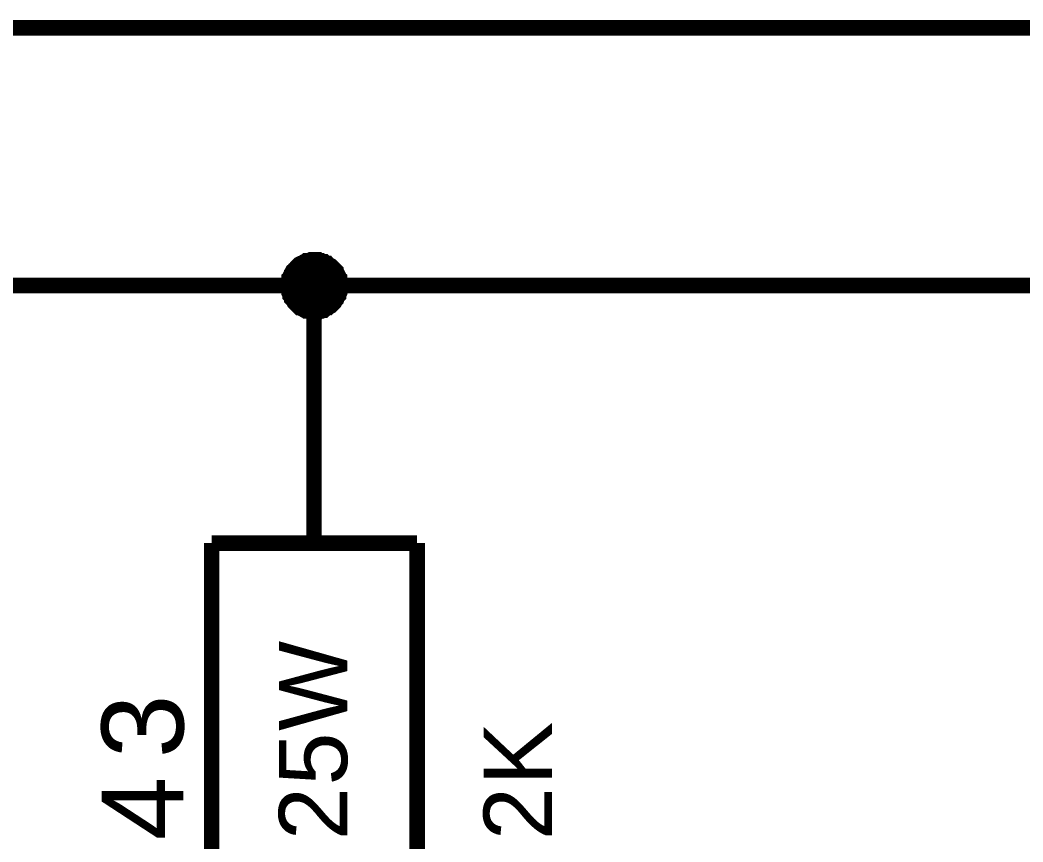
# Model space of a CAD drawing. Header units: millimetres. Extents: x -2024 to 917, y -725 to 13.
# Drawn here: x -1862.16 to -1842.69, y -202.46 to -186.51 of the extents above; entities that cross this region are included whole.
import ezdxf

# ---------------------------------------------------------------- set-up
doc = ezdxf.new("R2010")
doc.units = ezdxf.units.MM
doc.styles.get("Standard").update_dxf_attribs({"font": 'arial.ttf'})

msp = doc.modelspace()

# ---------------------------------------------------------------- linework, layer by layer
at = {"color": 7}
for points, const_width in [([(-1886.425, -186.658), (-1863.932, -186.658), (-1788.972, -186.658), (-1778.976, -186.658), (-1731.507, -186.658)], 0.3), ([(-1856.948, -191.659), (-1856.948, -191.642), (-1856.948, -191.609), (-1856.948, -191.592), (-1856.931, -191.559), (-1856.931, -191.543), (-1856.931, -191.51), (-1856.915, -191.493), (-1856.915, -191.477), (-1856.898, -191.443), (-1856.881, -191.427), (-1856.881, -191.41), (-1856.865, -191.377), (-1856.848, -191.361), (-1856.832, -191.344), (-1856.815, -191.328), (-1856.799, -191.311), (-1856.782, -191.294), (-1856.766, -191.278), (-1856.749, -191.261), (-1856.733, -191.245), (-1856.699, -191.228), (-1856.683, -191.228), (-1856.666, -191.212), (-1856.633, -191.195), (-1856.617, -191.195), (-1856.6, -191.178), (-1856.567, -191.178), (-1856.55, -191.178), (-1856.517, -191.162), (-1856.501, -191.162), (-1856.468, -191.162), (-1856.451, -191.162)], 0.3), ([(-1856.948, -191.659), (-1856.948, -191.642), (-1856.948, -191.609), (-1856.948, -191.592), (-1856.931, -191.559), (-1856.931, -191.543), (-1856.931, -191.51), (-1856.915, -191.493), (-1856.915, -191.477), (-1856.898, -191.443), (-1856.881, -191.427), (-1856.881, -191.41), (-1856.865, -191.377), (-1856.848, -191.361), (-1856.832, -191.344), (-1856.815, -191.328), (-1856.799, -191.311), (-1856.782, -191.294), (-1856.766, -191.278), (-1856.749, -191.261), (-1856.733, -191.245), (-1856.699, -191.228), (-1856.683, -191.228), (-1856.666, -191.212), (-1856.633, -191.195), (-1856.617, -191.195), (-1856.6, -191.178), (-1856.567, -191.178), (-1856.55, -191.178), (-1856.517, -191.162), (-1856.501, -191.162), (-1856.468, -191.162), (-1856.451, -191.162)], 0.3), ([(-1856.948, -191.659), (-1856.948, -191.642), (-1856.948, -191.609), (-1856.948, -191.592), (-1856.931, -191.559), (-1856.931, -191.543), (-1856.931, -191.51), (-1856.915, -191.493), (-1856.915, -191.477), (-1856.898, -191.443), (-1856.881, -191.427), (-1856.881, -191.41), (-1856.865, -191.377), (-1856.848, -191.361), (-1856.832, -191.344), (-1856.815, -191.328), (-1856.799, -191.311), (-1856.782, -191.294), (-1856.766, -191.278), (-1856.749, -191.261), (-1856.733, -191.245), (-1856.699, -191.228), (-1856.683, -191.228), (-1856.666, -191.212), (-1856.633, -191.195), (-1856.617, -191.195), (-1856.6, -191.178), (-1856.567, -191.178), (-1856.55, -191.178), (-1856.517, -191.162), (-1856.501, -191.162), (-1856.468, -191.162), (-1856.451, -191.162)], 0.3), ([(-1856.948, -191.659), (-1856.948, -191.642), (-1856.948, -191.609), (-1856.948, -191.592), (-1856.931, -191.559), (-1856.931, -191.543), (-1856.931, -191.51), (-1856.915, -191.493), (-1856.915, -191.477), (-1856.898, -191.443), (-1856.881, -191.427), (-1856.881, -191.41), (-1856.865, -191.377), (-1856.848, -191.361), (-1856.832, -191.344), (-1856.815, -191.328), (-1856.799, -191.311), (-1856.782, -191.294), (-1856.766, -191.278), (-1856.749, -191.261), (-1856.733, -191.245), (-1856.699, -191.228), (-1856.683, -191.228), (-1856.666, -191.212), (-1856.633, -191.195), (-1856.617, -191.195), (-1856.6, -191.178), (-1856.567, -191.178), (-1856.55, -191.178), (-1856.517, -191.162), (-1856.501, -191.162), (-1856.468, -191.162), (-1856.451, -191.162)], 0.3), ([(-1856.948, -191.659), (-1856.948, -191.642), (-1856.948, -191.609), (-1856.948, -191.592), (-1856.931, -191.559), (-1856.931, -191.543), (-1856.931, -191.51), (-1856.915, -191.493), (-1856.915, -191.477), (-1856.898, -191.443), (-1856.881, -191.427), (-1856.881, -191.41), (-1856.865, -191.377), (-1856.848, -191.361), (-1856.832, -191.344), (-1856.815, -191.328), (-1856.799, -191.311), (-1856.782, -191.294), (-1856.766, -191.278), (-1856.749, -191.261), (-1856.733, -191.245), (-1856.699, -191.228), (-1856.683, -191.228), (-1856.666, -191.212), (-1856.633, -191.195), (-1856.617, -191.195), (-1856.6, -191.178), (-1856.567, -191.178), (-1856.55, -191.178), (-1856.517, -191.162), (-1856.501, -191.162), (-1856.468, -191.162), (-1856.451, -191.162)], 0.0991), ([(-1856.948, -191.659), (-1856.948, -191.642), (-1856.948, -191.609), (-1856.948, -191.592), (-1856.931, -191.559), (-1856.931, -191.543), (-1856.931, -191.51), (-1856.915, -191.493), (-1856.915, -191.477), (-1856.898, -191.443), (-1856.881, -191.427), (-1856.881, -191.41), (-1856.865, -191.377), (-1856.848, -191.361), (-1856.832, -191.344), (-1856.815, -191.328), (-1856.799, -191.311), (-1856.782, -191.294), (-1856.766, -191.278), (-1856.749, -191.261), (-1856.733, -191.245), (-1856.699, -191.228), (-1856.683, -191.228), (-1856.666, -191.212), (-1856.633, -191.195), (-1856.617, -191.195), (-1856.6, -191.178), (-1856.567, -191.178), (-1856.55, -191.178), (-1856.517, -191.162), (-1856.501, -191.162), (-1856.468, -191.162), (-1856.451, -191.162)], 0.0991), ([(-1856.948, -191.659), (-1856.948, -191.642), (-1856.948, -191.609), (-1856.948, -191.592), (-1856.931, -191.559), (-1856.931, -191.543), (-1856.931, -191.51), (-1856.915, -191.493), (-1856.915, -191.477), (-1856.898, -191.443), (-1856.881, -191.427), (-1856.881, -191.41), (-1856.865, -191.377), (-1856.848, -191.361), (-1856.832, -191.344), (-1856.815, -191.328), (-1856.799, -191.311), (-1856.782, -191.294), (-1856.766, -191.278), (-1856.749, -191.261), (-1856.733, -191.245), (-1856.699, -191.228), (-1856.683, -191.228), (-1856.666, -191.212), (-1856.633, -191.195), (-1856.617, -191.195), (-1856.6, -191.178), (-1856.567, -191.178), (-1856.55, -191.178), (-1856.517, -191.162), (-1856.501, -191.162), (-1856.468, -191.162), (-1856.451, -191.162)], 0.0991), ([(-1856.948, -191.659), (-1856.948, -191.642), (-1856.948, -191.609), (-1856.948, -191.592), (-1856.931, -191.559), (-1856.931, -191.543), (-1856.931, -191.51), (-1856.915, -191.493), (-1856.915, -191.477), (-1856.898, -191.443), (-1856.881, -191.427), (-1856.881, -191.41), (-1856.865, -191.377), (-1856.848, -191.361), (-1856.832, -191.344), (-1856.815, -191.328), (-1856.799, -191.311), (-1856.782, -191.294), (-1856.766, -191.278), (-1856.749, -191.261), (-1856.733, -191.245), (-1856.699, -191.228), (-1856.683, -191.228), (-1856.666, -191.212), (-1856.633, -191.195), (-1856.617, -191.195), (-1856.6, -191.178), (-1856.567, -191.178), (-1856.55, -191.178), (-1856.517, -191.162), (-1856.501, -191.162), (-1856.468, -191.162), (-1856.451, -191.162)], 0.0991), ([(-1856.451, -191.162), (-1856.451, -191.162)], 0.3), ([(-1856.451, -191.162), (-1856.418, -191.162), (-1856.402, -191.162), (-1856.368, -191.162), (-1856.352, -191.178), (-1856.319, -191.178), (-1856.302, -191.178), (-1856.269, -191.195), (-1856.253, -191.195), (-1856.236, -191.212), (-1856.203, -191.228), (-1856.186, -191.228), (-1856.17, -191.245), (-1856.153, -191.261), (-1856.12, -191.278), (-1856.104, -191.294), (-1856.087, -191.311), (-1856.07, -191.328), (-1856.054, -191.344), (-1856.037, -191.361), (-1856.021, -191.377), (-1856.021, -191.41), (-1856.004, -191.427), (-1855.988, -191.443), (-1855.971, -191.477), (-1855.971, -191.493), (-1855.955, -191.51), (-1855.955, -191.543), (-1855.955, -191.559), (-1855.938, -191.592), (-1855.938, -191.609), (-1855.938, -191.642), (-1855.938, -191.659)], 0.3), ([(-1856.451, -191.162), (-1856.451, -191.162)], 0.3), ([(-1856.451, -191.162), (-1856.418, -191.162), (-1856.402, -191.162), (-1856.368, -191.162), (-1856.352, -191.178), (-1856.319, -191.178), (-1856.302, -191.178), (-1856.269, -191.195), (-1856.253, -191.195), (-1856.236, -191.212), (-1856.203, -191.228), (-1856.186, -191.228), (-1856.17, -191.245), (-1856.153, -191.261), (-1856.12, -191.278), (-1856.104, -191.294), (-1856.087, -191.311), (-1856.07, -191.328), (-1856.054, -191.344), (-1856.037, -191.361), (-1856.021, -191.377), (-1856.021, -191.41), (-1856.004, -191.427), (-1855.988, -191.443), (-1855.971, -191.477), (-1855.971, -191.493), (-1855.955, -191.51), (-1855.955, -191.543), (-1855.955, -191.559), (-1855.938, -191.592), (-1855.938, -191.609), (-1855.938, -191.642), (-1855.938, -191.659)], 0.3), ([(-1856.451, -191.162), (-1856.451, -191.162)], 0.3), ([(-1856.451, -191.162), (-1856.418, -191.162), (-1856.402, -191.162), (-1856.368, -191.162), (-1856.352, -191.178), (-1856.319, -191.178), (-1856.302, -191.178), (-1856.269, -191.195), (-1856.253, -191.195), (-1856.236, -191.212), (-1856.203, -191.228), (-1856.186, -191.228), (-1856.17, -191.245), (-1856.153, -191.261), (-1856.12, -191.278), (-1856.104, -191.294), (-1856.087, -191.311), (-1856.07, -191.328), (-1856.054, -191.344), (-1856.037, -191.361), (-1856.021, -191.377), (-1856.021, -191.41), (-1856.004, -191.427), (-1855.988, -191.443), (-1855.971, -191.477), (-1855.971, -191.493), (-1855.955, -191.51), (-1855.955, -191.543), (-1855.955, -191.559), (-1855.938, -191.592), (-1855.938, -191.609), (-1855.938, -191.642), (-1855.938, -191.659)], 0.3), ([(-1856.451, -191.162), (-1856.451, -191.162)], 0.3), ([(-1856.451, -191.162), (-1856.418, -191.162), (-1856.402, -191.162), (-1856.368, -191.162), (-1856.352, -191.178), (-1856.319, -191.178), (-1856.302, -191.178), (-1856.269, -191.195), (-1856.253, -191.195), (-1856.236, -191.212), (-1856.203, -191.228), (-1856.186, -191.228), (-1856.17, -191.245), (-1856.153, -191.261), (-1856.12, -191.278), (-1856.104, -191.294), (-1856.087, -191.311), (-1856.07, -191.328), (-1856.054, -191.344), (-1856.037, -191.361), (-1856.021, -191.377), (-1856.021, -191.41), (-1856.004, -191.427), (-1855.988, -191.443), (-1855.971, -191.477), (-1855.971, -191.493), (-1855.955, -191.51), (-1855.955, -191.543), (-1855.955, -191.559), (-1855.938, -191.592), (-1855.938, -191.609), (-1855.938, -191.642), (-1855.938, -191.659)], 0.3), ([(-1856.451, -191.162), (-1856.451, -191.162)], 0.0991), ([(-1856.451, -191.162), (-1856.418, -191.162), (-1856.402, -191.162), (-1856.368, -191.162), (-1856.352, -191.178), (-1856.319, -191.178), (-1856.302, -191.178), (-1856.269, -191.195), (-1856.253, -191.195), (-1856.236, -191.212), (-1856.203, -191.228), (-1856.186, -191.228), (-1856.17, -191.245), (-1856.153, -191.261), (-1856.12, -191.278), (-1856.104, -191.294), (-1856.087, -191.311), (-1856.07, -191.328), (-1856.054, -191.344), (-1856.037, -191.361), (-1856.021, -191.377), (-1856.021, -191.41), (-1856.004, -191.427), (-1855.988, -191.443), (-1855.971, -191.477), (-1855.971, -191.493), (-1855.955, -191.51), (-1855.955, -191.543), (-1855.955, -191.559), (-1855.938, -191.592), (-1855.938, -191.609), (-1855.938, -191.642), (-1855.938, -191.659)], 0.0991), ([(-1856.451, -191.162), (-1856.451, -191.162)], 0.0991), ([(-1856.451, -191.162), (-1856.418, -191.162), (-1856.402, -191.162), (-1856.368, -191.162), (-1856.352, -191.178), (-1856.319, -191.178), (-1856.302, -191.178), (-1856.269, -191.195), (-1856.253, -191.195), (-1856.236, -191.212), (-1856.203, -191.228), (-1856.186, -191.228), (-1856.17, -191.245), (-1856.153, -191.261), (-1856.12, -191.278), (-1856.104, -191.294), (-1856.087, -191.311), (-1856.07, -191.328), (-1856.054, -191.344), (-1856.037, -191.361), (-1856.021, -191.377), (-1856.021, -191.41), (-1856.004, -191.427), (-1855.988, -191.443), (-1855.971, -191.477), (-1855.971, -191.493), (-1855.955, -191.51), (-1855.955, -191.543), (-1855.955, -191.559), (-1855.938, -191.592), (-1855.938, -191.609), (-1855.938, -191.642), (-1855.938, -191.659)], 0.0991), ([(-1856.451, -191.162), (-1856.451, -191.162)], 0.0991), ([(-1856.451, -191.162), (-1856.418, -191.162), (-1856.402, -191.162), (-1856.368, -191.162), (-1856.352, -191.178), (-1856.319, -191.178), (-1856.302, -191.178), (-1856.269, -191.195), (-1856.253, -191.195), (-1856.236, -191.212), (-1856.203, -191.228), (-1856.186, -191.228), (-1856.17, -191.245), (-1856.153, -191.261), (-1856.12, -191.278), (-1856.104, -191.294), (-1856.087, -191.311), (-1856.07, -191.328), (-1856.054, -191.344), (-1856.037, -191.361), (-1856.021, -191.377), (-1856.021, -191.41), (-1856.004, -191.427), (-1855.988, -191.443), (-1855.971, -191.477), (-1855.971, -191.493), (-1855.955, -191.51), (-1855.955, -191.543), (-1855.955, -191.559), (-1855.938, -191.592), (-1855.938, -191.609), (-1855.938, -191.642), (-1855.938, -191.659)], 0.0991), ([(-1856.451, -191.162), (-1856.451, -191.162)], 0.0991), ([(-1856.451, -191.162), (-1856.418, -191.162), (-1856.402, -191.162), (-1856.368, -191.162), (-1856.352, -191.178), (-1856.319, -191.178), (-1856.302, -191.178), (-1856.269, -191.195), (-1856.253, -191.195), (-1856.236, -191.212), (-1856.203, -191.228), (-1856.186, -191.228), (-1856.17, -191.245), (-1856.153, -191.261), (-1856.12, -191.278), (-1856.104, -191.294), (-1856.087, -191.311), (-1856.07, -191.328), (-1856.054, -191.344), (-1856.037, -191.361), (-1856.021, -191.377), (-1856.021, -191.41), (-1856.004, -191.427), (-1855.988, -191.443), (-1855.971, -191.477), (-1855.971, -191.493), (-1855.955, -191.51), (-1855.955, -191.543), (-1855.955, -191.559), (-1855.938, -191.592), (-1855.938, -191.609), (-1855.938, -191.642), (-1855.938, -191.659)], 0.0991), ([(-1951.405, -196.659), (-1951.405, -191.659), (-1876.428, -191.659), (-1856.451, -191.659), (-1836.457, -191.659), (-1808.966, -191.659), (-1731.507, -191.659)], 0.3), ([(-1856.451, -192.172), (-1856.468, -192.172), (-1856.501, -192.172), (-1856.517, -192.172), (-1856.55, -192.155), (-1856.567, -192.155), (-1856.6, -192.155), (-1856.617, -192.139), (-1856.633, -192.139), (-1856.666, -192.122), (-1856.683, -192.106), (-1856.699, -192.089), (-1856.733, -192.089), (-1856.749, -192.073), (-1856.766, -192.056), (-1856.782, -192.04), (-1856.799, -192.023), (-1856.815, -192.006), (-1856.832, -191.99), (-1856.848, -191.957), (-1856.865, -191.94), (-1856.881, -191.924), (-1856.881, -191.907), (-1856.898, -191.874), (-1856.915, -191.857), (-1856.915, -191.841), (-1856.931, -191.808), (-1856.931, -191.791), (-1856.931, -191.758), (-1856.948, -191.741), (-1856.948, -191.708), (-1856.948, -191.692), (-1856.948, -191.659)], 0.3), ([(-1856.948, -191.659), (-1856.948, -191.659)], 0.3), ([(-1856.451, -192.172), (-1856.468, -192.172), (-1856.501, -192.172), (-1856.517, -192.172), (-1856.55, -192.155), (-1856.567, -192.155), (-1856.6, -192.155), (-1856.617, -192.139), (-1856.633, -192.139), (-1856.666, -192.122), (-1856.683, -192.106), (-1856.699, -192.089), (-1856.733, -192.089), (-1856.749, -192.073), (-1856.766, -192.056), (-1856.782, -192.04), (-1856.799, -192.023), (-1856.815, -192.006), (-1856.832, -191.99), (-1856.848, -191.957), (-1856.865, -191.94), (-1856.881, -191.924), (-1856.881, -191.907), (-1856.898, -191.874), (-1856.915, -191.857), (-1856.915, -191.841), (-1856.931, -191.808), (-1856.931, -191.791), (-1856.931, -191.758), (-1856.948, -191.741), (-1856.948, -191.708), (-1856.948, -191.692), (-1856.948, -191.659)], 0.3), ([(-1856.948, -191.659), (-1856.948, -191.659)], 0.3), ([(-1856.451, -192.172), (-1856.468, -192.172), (-1856.501, -192.172), (-1856.517, -192.172), (-1856.55, -192.155), (-1856.567, -192.155), (-1856.6, -192.155), (-1856.617, -192.139), (-1856.633, -192.139), (-1856.666, -192.122), (-1856.683, -192.106), (-1856.699, -192.089), (-1856.733, -192.089), (-1856.749, -192.073), (-1856.766, -192.056), (-1856.782, -192.04), (-1856.799, -192.023), (-1856.815, -192.006), (-1856.832, -191.99), (-1856.848, -191.957), (-1856.865, -191.94), (-1856.881, -191.924), (-1856.881, -191.907), (-1856.898, -191.874), (-1856.915, -191.857), (-1856.915, -191.841), (-1856.931, -191.808), (-1856.931, -191.791), (-1856.931, -191.758), (-1856.948, -191.741), (-1856.948, -191.708), (-1856.948, -191.692), (-1856.948, -191.659)], 0.3), ([(-1856.948, -191.659), (-1856.948, -191.659)], 0.3), ([(-1856.451, -192.172), (-1856.468, -192.172), (-1856.501, -192.172), (-1856.517, -192.172), (-1856.55, -192.155), (-1856.567, -192.155), (-1856.6, -192.155), (-1856.617, -192.139), (-1856.633, -192.139), (-1856.666, -192.122), (-1856.683, -192.106), (-1856.699, -192.089), (-1856.733, -192.089), (-1856.749, -192.073), (-1856.766, -192.056), (-1856.782, -192.04), (-1856.799, -192.023), (-1856.815, -192.006), (-1856.832, -191.99), (-1856.848, -191.957), (-1856.865, -191.94), (-1856.881, -191.924), (-1856.881, -191.907), (-1856.898, -191.874), (-1856.915, -191.857), (-1856.915, -191.841), (-1856.931, -191.808), (-1856.931, -191.791), (-1856.931, -191.758), (-1856.948, -191.741), (-1856.948, -191.708), (-1856.948, -191.692), (-1856.948, -191.659)], 0.3), ([(-1856.948, -191.659), (-1856.948, -191.659)], 0.3), ([(-1856.451, -191.659), (-1856.451, -194.159)], 0.3), ([(-1855.938, -191.659), (-1855.938, -191.692), (-1855.938, -191.708), (-1855.938, -191.741), (-1855.955, -191.758), (-1855.955, -191.791), (-1855.955, -191.808), (-1855.971, -191.841), (-1855.971, -191.857), (-1855.988, -191.874), (-1856.004, -191.907), (-1856.021, -191.924), (-1856.021, -191.94), (-1856.037, -191.957), (-1856.054, -191.99), (-1856.07, -192.006), (-1856.087, -192.023), (-1856.104, -192.04), (-1856.12, -192.056), (-1856.153, -192.073), (-1856.17, -192.089), (-1856.186, -192.089), (-1856.203, -192.106), (-1856.236, -192.122), (-1856.253, -192.139), (-1856.269, -192.139), (-1856.302, -192.155), (-1856.319, -192.155), (-1856.352, -192.155), (-1856.368, -192.172), (-1856.402, -192.172), (-1856.418, -192.172), (-1856.451, -192.172)], 0.3), ([(-1855.938, -191.659), (-1855.938, -191.692), (-1855.938, -191.708), (-1855.938, -191.741), (-1855.955, -191.758), (-1855.955, -191.791), (-1855.955, -191.808), (-1855.971, -191.841), (-1855.971, -191.857), (-1855.988, -191.874), (-1856.004, -191.907), (-1856.021, -191.924), (-1856.021, -191.94), (-1856.037, -191.957), (-1856.054, -191.99), (-1856.07, -192.006), (-1856.087, -192.023), (-1856.104, -192.04), (-1856.12, -192.056), (-1856.153, -192.073), (-1856.17, -192.089), (-1856.186, -192.089), (-1856.203, -192.106), (-1856.236, -192.122), (-1856.253, -192.139), (-1856.269, -192.139), (-1856.302, -192.155), (-1856.319, -192.155), (-1856.352, -192.155), (-1856.368, -192.172), (-1856.402, -192.172), (-1856.418, -192.172), (-1856.451, -192.172)], 0.3), ([(-1855.938, -191.659), (-1855.938, -191.692), (-1855.938, -191.708), (-1855.938, -191.741), (-1855.955, -191.758), (-1855.955, -191.791), (-1855.955, -191.808), (-1855.971, -191.841), (-1855.971, -191.857), (-1855.988, -191.874), (-1856.004, -191.907), (-1856.021, -191.924), (-1856.021, -191.94), (-1856.037, -191.957), (-1856.054, -191.99), (-1856.07, -192.006), (-1856.087, -192.023), (-1856.104, -192.04), (-1856.12, -192.056), (-1856.153, -192.073), (-1856.17, -192.089), (-1856.186, -192.089), (-1856.203, -192.106), (-1856.236, -192.122), (-1856.253, -192.139), (-1856.269, -192.139), (-1856.302, -192.155), (-1856.319, -192.155), (-1856.352, -192.155), (-1856.368, -192.172), (-1856.402, -192.172), (-1856.418, -192.172), (-1856.451, -192.172)], 0.3), ([(-1855.938, -191.659), (-1855.938, -191.692), (-1855.938, -191.708), (-1855.938, -191.741), (-1855.955, -191.758), (-1855.955, -191.791), (-1855.955, -191.808), (-1855.971, -191.841), (-1855.971, -191.857), (-1855.988, -191.874), (-1856.004, -191.907), (-1856.021, -191.924), (-1856.021, -191.94), (-1856.037, -191.957), (-1856.054, -191.99), (-1856.07, -192.006), (-1856.087, -192.023), (-1856.104, -192.04), (-1856.12, -192.056), (-1856.153, -192.073), (-1856.17, -192.089), (-1856.186, -192.089), (-1856.203, -192.106), (-1856.236, -192.122), (-1856.253, -192.139), (-1856.269, -192.139), (-1856.302, -192.155), (-1856.319, -192.155), (-1856.352, -192.155), (-1856.368, -192.172), (-1856.402, -192.172), (-1856.418, -192.172), (-1856.451, -192.172)], 0.3), ([(-1855.938, -191.659), (-1855.938, -191.659), (-1855.938, -191.659), (-1855.938, -191.659), (-1855.938, -191.659), (-1855.938, -191.659), (-1855.938, -191.659), (-1855.938, -191.659), (-1855.938, -191.659), (-1855.938, -191.659), (-1855.938, -191.659), (-1855.938, -191.659), (-1855.938, -191.659), (-1855.938, -191.659), (-1855.938, -191.659), (-1855.938, -191.659), (-1855.938, -191.659), (-1855.938, -191.659), (-1855.938, -191.659), (-1855.938, -191.659), (-1855.938, -191.659), (-1855.938, -191.659), (-1855.938, -191.659), (-1855.938, -191.659), (-1855.938, -191.659), (-1855.938, -191.659), (-1855.938, -191.659), (-1855.938, -191.659), (-1855.938, -191.659), (-1855.938, -191.659), (-1855.938, -191.659), (-1855.938, -191.659), (-1855.938, -191.659)], 0.3), ([(-1855.938, -191.659), (-1855.938, -191.659)], 0.3), ([(-1855.938, -191.659), (-1855.938, -191.659), (-1855.938, -191.659), (-1855.938, -191.659), (-1855.938, -191.659), (-1855.938, -191.659), (-1855.938, -191.659), (-1855.938, -191.659), (-1855.938, -191.659), (-1855.938, -191.659), (-1855.938, -191.659), (-1855.938, -191.659), (-1855.938, -191.659), (-1855.938, -191.659), (-1855.938, -191.659), (-1855.938, -191.659), (-1855.938, -191.659), (-1855.938, -191.659), (-1855.938, -191.659), (-1855.938, -191.659), (-1855.938, -191.659), (-1855.938, -191.659), (-1855.938, -191.659), (-1855.938, -191.659), (-1855.938, -191.659), (-1855.938, -191.659), (-1855.938, -191.659), (-1855.938, -191.659), (-1855.938, -191.659), (-1855.938, -191.659), (-1855.938, -191.659), (-1855.938, -191.659), (-1855.938, -191.659)], 0.3), ([(-1855.938, -191.659), (-1855.938, -191.659)], 0.3), ([(-1855.938, -191.659), (-1855.938, -191.659), (-1855.938, -191.659), (-1855.938, -191.659), (-1855.938, -191.659), (-1855.938, -191.659), (-1855.938, -191.659), (-1855.938, -191.659), (-1855.938, -191.659), (-1855.938, -191.659), (-1855.938, -191.659), (-1855.938, -191.659), (-1855.938, -191.659), (-1855.938, -191.659), (-1855.938, -191.659), (-1855.938, -191.659), (-1855.938, -191.659), (-1855.938, -191.659), (-1855.938, -191.659), (-1855.938, -191.659), (-1855.938, -191.659), (-1855.938, -191.659), (-1855.938, -191.659), (-1855.938, -191.659), (-1855.938, -191.659), (-1855.938, -191.659), (-1855.938, -191.659), (-1855.938, -191.659), (-1855.938, -191.659), (-1855.938, -191.659), (-1855.938, -191.659), (-1855.938, -191.659), (-1855.938, -191.659)], 0.3), ([(-1855.938, -191.659), (-1855.938, -191.659)], 0.3), ([(-1855.938, -191.659), (-1855.938, -191.659), (-1855.938, -191.659), (-1855.938, -191.659), (-1855.938, -191.659), (-1855.938, -191.659), (-1855.938, -191.659), (-1855.938, -191.659), (-1855.938, -191.659), (-1855.938, -191.659), (-1855.938, -191.659), (-1855.938, -191.659), (-1855.938, -191.659), (-1855.938, -191.659), (-1855.938, -191.659), (-1855.938, -191.659), (-1855.938, -191.659), (-1855.938, -191.659), (-1855.938, -191.659), (-1855.938, -191.659), (-1855.938, -191.659), (-1855.938, -191.659), (-1855.938, -191.659), (-1855.938, -191.659), (-1855.938, -191.659), (-1855.938, -191.659), (-1855.938, -191.659), (-1855.938, -191.659), (-1855.938, -191.659), (-1855.938, -191.659), (-1855.938, -191.659), (-1855.938, -191.659), (-1855.938, -191.659)], 0.3), ([(-1855.938, -191.659), (-1855.938, -191.659)], 0.3), ([(-1856.451, -192.172), (-1856.468, -192.172), (-1856.501, -192.172), (-1856.517, -192.172), (-1856.55, -192.155), (-1856.567, -192.155), (-1856.6, -192.155), (-1856.617, -192.139), (-1856.633, -192.139), (-1856.666, -192.122), (-1856.683, -192.106), (-1856.699, -192.089), (-1856.733, -192.089), (-1856.749, -192.073), (-1856.766, -192.056), (-1856.782, -192.04), (-1856.799, -192.023), (-1856.815, -192.006), (-1856.832, -191.99), (-1856.848, -191.957), (-1856.865, -191.94), (-1856.881, -191.924), (-1856.881, -191.907), (-1856.898, -191.874), (-1856.915, -191.857), (-1856.915, -191.841), (-1856.931, -191.808), (-1856.931, -191.791), (-1856.931, -191.758), (-1856.948, -191.741), (-1856.948, -191.708), (-1856.948, -191.692), (-1856.948, -191.659)], 0.0991), ([(-1856.948, -191.659), (-1856.948, -191.659)], 0.0991), ([(-1856.451, -192.172), (-1856.468, -192.172), (-1856.501, -192.172), (-1856.517, -192.172), (-1856.55, -192.155), (-1856.567, -192.155), (-1856.6, -192.155), (-1856.617, -192.139), (-1856.633, -192.139), (-1856.666, -192.122), (-1856.683, -192.106), (-1856.699, -192.089), (-1856.733, -192.089), (-1856.749, -192.073), (-1856.766, -192.056), (-1856.782, -192.04), (-1856.799, -192.023), (-1856.815, -192.006), (-1856.832, -191.99), (-1856.848, -191.957), (-1856.865, -191.94), (-1856.881, -191.924), (-1856.881, -191.907), (-1856.898, -191.874), (-1856.915, -191.857), (-1856.915, -191.841), (-1856.931, -191.808), (-1856.931, -191.791), (-1856.931, -191.758), (-1856.948, -191.741), (-1856.948, -191.708), (-1856.948, -191.692), (-1856.948, -191.659)], 0.0991), ([(-1856.948, -191.659), (-1856.948, -191.659)], 0.0991), ([(-1856.451, -192.172), (-1856.468, -192.172), (-1856.501, -192.172), (-1856.517, -192.172), (-1856.55, -192.155), (-1856.567, -192.155), (-1856.6, -192.155), (-1856.617, -192.139), (-1856.633, -192.139), (-1856.666, -192.122), (-1856.683, -192.106), (-1856.699, -192.089), (-1856.733, -192.089), (-1856.749, -192.073), (-1856.766, -192.056), (-1856.782, -192.04), (-1856.799, -192.023), (-1856.815, -192.006), (-1856.832, -191.99), (-1856.848, -191.957), (-1856.865, -191.94), (-1856.881, -191.924), (-1856.881, -191.907), (-1856.898, -191.874), (-1856.915, -191.857), (-1856.915, -191.841), (-1856.931, -191.808), (-1856.931, -191.791), (-1856.931, -191.758), (-1856.948, -191.741), (-1856.948, -191.708), (-1856.948, -191.692), (-1856.948, -191.659)], 0.0991), ([(-1856.948, -191.659), (-1856.948, -191.659)], 0.0991), ([(-1856.451, -192.172), (-1856.468, -192.172), (-1856.501, -192.172), (-1856.517, -192.172), (-1856.55, -192.155), (-1856.567, -192.155), (-1856.6, -192.155), (-1856.617, -192.139), (-1856.633, -192.139), (-1856.666, -192.122), (-1856.683, -192.106), (-1856.699, -192.089), (-1856.733, -192.089), (-1856.749, -192.073), (-1856.766, -192.056), (-1856.782, -192.04), (-1856.799, -192.023), (-1856.815, -192.006), (-1856.832, -191.99), (-1856.848, -191.957), (-1856.865, -191.94), (-1856.881, -191.924), (-1856.881, -191.907), (-1856.898, -191.874), (-1856.915, -191.857), (-1856.915, -191.841), (-1856.931, -191.808), (-1856.931, -191.791), (-1856.931, -191.758), (-1856.948, -191.741), (-1856.948, -191.708), (-1856.948, -191.692), (-1856.948, -191.659)], 0.0991), ([(-1856.948, -191.659), (-1856.948, -191.659)], 0.0991), ([(-1855.938, -191.659), (-1855.938, -191.692), (-1855.938, -191.708), (-1855.938, -191.741), (-1855.955, -191.758), (-1855.955, -191.791), (-1855.955, -191.808), (-1855.971, -191.841), (-1855.971, -191.857), (-1855.988, -191.874), (-1856.004, -191.907), (-1856.021, -191.924), (-1856.021, -191.94), (-1856.037, -191.957), (-1856.054, -191.99), (-1856.07, -192.006), (-1856.087, -192.023), (-1856.104, -192.04), (-1856.12, -192.056), (-1856.153, -192.073), (-1856.17, -192.089), (-1856.186, -192.089), (-1856.203, -192.106), (-1856.236, -192.122), (-1856.253, -192.139), (-1856.269, -192.139), (-1856.302, -192.155), (-1856.319, -192.155), (-1856.352, -192.155), (-1856.368, -192.172), (-1856.402, -192.172), (-1856.418, -192.172), (-1856.451, -192.172)], 0.0991), ([(-1855.938, -191.659), (-1855.938, -191.692), (-1855.938, -191.708), (-1855.938, -191.741), (-1855.955, -191.758), (-1855.955, -191.791), (-1855.955, -191.808), (-1855.971, -191.841), (-1855.971, -191.857), (-1855.988, -191.874), (-1856.004, -191.907), (-1856.021, -191.924), (-1856.021, -191.94), (-1856.037, -191.957), (-1856.054, -191.99), (-1856.07, -192.006), (-1856.087, -192.023), (-1856.104, -192.04), (-1856.12, -192.056), (-1856.153, -192.073), (-1856.17, -192.089), (-1856.186, -192.089), (-1856.203, -192.106), (-1856.236, -192.122), (-1856.253, -192.139), (-1856.269, -192.139), (-1856.302, -192.155), (-1856.319, -192.155), (-1856.352, -192.155), (-1856.368, -192.172), (-1856.402, -192.172), (-1856.418, -192.172), (-1856.451, -192.172)], 0.0991), ([(-1855.938, -191.659), (-1855.938, -191.692), (-1855.938, -191.708), (-1855.938, -191.741), (-1855.955, -191.758), (-1855.955, -191.791), (-1855.955, -191.808), (-1855.971, -191.841), (-1855.971, -191.857), (-1855.988, -191.874), (-1856.004, -191.907), (-1856.021, -191.924), (-1856.021, -191.94), (-1856.037, -191.957), (-1856.054, -191.99), (-1856.07, -192.006), (-1856.087, -192.023), (-1856.104, -192.04), (-1856.12, -192.056), (-1856.153, -192.073), (-1856.17, -192.089), (-1856.186, -192.089), (-1856.203, -192.106), (-1856.236, -192.122), (-1856.253, -192.139), (-1856.269, -192.139), (-1856.302, -192.155), (-1856.319, -192.155), (-1856.352, -192.155), (-1856.368, -192.172), (-1856.402, -192.172), (-1856.418, -192.172), (-1856.451, -192.172)], 0.0991), ([(-1855.938, -191.659), (-1855.938, -191.692), (-1855.938, -191.708), (-1855.938, -191.741), (-1855.955, -191.758), (-1855.955, -191.791), (-1855.955, -191.808), (-1855.971, -191.841), (-1855.971, -191.857), (-1855.988, -191.874), (-1856.004, -191.907), (-1856.021, -191.924), (-1856.021, -191.94), (-1856.037, -191.957), (-1856.054, -191.99), (-1856.07, -192.006), (-1856.087, -192.023), (-1856.104, -192.04), (-1856.12, -192.056), (-1856.153, -192.073), (-1856.17, -192.089), (-1856.186, -192.089), (-1856.203, -192.106), (-1856.236, -192.122), (-1856.253, -192.139), (-1856.269, -192.139), (-1856.302, -192.155), (-1856.319, -192.155), (-1856.352, -192.155), (-1856.368, -192.172), (-1856.402, -192.172), (-1856.418, -192.172), (-1856.451, -192.172)], 0.0991), ([(-1855.938, -191.659), (-1855.938, -191.659), (-1855.938, -191.659), (-1855.938, -191.659), (-1855.938, -191.659), (-1855.938, -191.659), (-1855.938, -191.659), (-1855.938, -191.659), (-1855.938, -191.659), (-1855.938, -191.659), (-1855.938, -191.659), (-1855.938, -191.659), (-1855.938, -191.659), (-1855.938, -191.659), (-1855.938, -191.659), (-1855.938, -191.659), (-1855.938, -191.659), (-1855.938, -191.659), (-1855.938, -191.659), (-1855.938, -191.659), (-1855.938, -191.659), (-1855.938, -191.659), (-1855.938, -191.659), (-1855.938, -191.659), (-1855.938, -191.659), (-1855.938, -191.659), (-1855.938, -191.659), (-1855.938, -191.659), (-1855.938, -191.659), (-1855.938, -191.659), (-1855.938, -191.659), (-1855.938, -191.659), (-1855.938, -191.659)], 0.0991), ([(-1855.938, -191.659), (-1855.938, -191.659)], 0.0991), ([(-1855.938, -191.659), (-1855.938, -191.659), (-1855.938, -191.659), (-1855.938, -191.659), (-1855.938, -191.659), (-1855.938, -191.659), (-1855.938, -191.659), (-1855.938, -191.659), (-1855.938, -191.659), (-1855.938, -191.659), (-1855.938, -191.659), (-1855.938, -191.659), (-1855.938, -191.659), (-1855.938, -191.659), (-1855.938, -191.659), (-1855.938, -191.659), (-1855.938, -191.659), (-1855.938, -191.659), (-1855.938, -191.659), (-1855.938, -191.659), (-1855.938, -191.659), (-1855.938, -191.659), (-1855.938, -191.659), (-1855.938, -191.659), (-1855.938, -191.659), (-1855.938, -191.659), (-1855.938, -191.659), (-1855.938, -191.659), (-1855.938, -191.659), (-1855.938, -191.659), (-1855.938, -191.659), (-1855.938, -191.659), (-1855.938, -191.659)], 0.0991), ([(-1855.938, -191.659), (-1855.938, -191.659)], 0.0991), ([(-1855.938, -191.659), (-1855.938, -191.659), (-1855.938, -191.659), (-1855.938, -191.659), (-1855.938, -191.659), (-1855.938, -191.659), (-1855.938, -191.659), (-1855.938, -191.659), (-1855.938, -191.659), (-1855.938, -191.659), (-1855.938, -191.659), (-1855.938, -191.659), (-1855.938, -191.659), (-1855.938, -191.659), (-1855.938, -191.659), (-1855.938, -191.659), (-1855.938, -191.659), (-1855.938, -191.659), (-1855.938, -191.659), (-1855.938, -191.659), (-1855.938, -191.659), (-1855.938, -191.659), (-1855.938, -191.659), (-1855.938, -191.659), (-1855.938, -191.659), (-1855.938, -191.659), (-1855.938, -191.659), (-1855.938, -191.659), (-1855.938, -191.659), (-1855.938, -191.659), (-1855.938, -191.659), (-1855.938, -191.659), (-1855.938, -191.659)], 0.0991), ([(-1855.938, -191.659), (-1855.938, -191.659)], 0.0991), ([(-1855.938, -191.659), (-1855.938, -191.659), (-1855.938, -191.659), (-1855.938, -191.659), (-1855.938, -191.659), (-1855.938, -191.659), (-1855.938, -191.659), (-1855.938, -191.659), (-1855.938, -191.659), (-1855.938, -191.659), (-1855.938, -191.659), (-1855.938, -191.659), (-1855.938, -191.659), (-1855.938, -191.659), (-1855.938, -191.659), (-1855.938, -191.659), (-1855.938, -191.659), (-1855.938, -191.659), (-1855.938, -191.659), (-1855.938, -191.659), (-1855.938, -191.659), (-1855.938, -191.659), (-1855.938, -191.659), (-1855.938, -191.659), (-1855.938, -191.659), (-1855.938, -191.659), (-1855.938, -191.659), (-1855.938, -191.659), (-1855.938, -191.659), (-1855.938, -191.659), (-1855.938, -191.659), (-1855.938, -191.659), (-1855.938, -191.659)], 0.0991), ([(-1855.938, -191.659), (-1855.938, -191.659)], 0.0991), ([(-1856.451, -196.659), (-1856.451, -194.159)], 0.3), ([(-1858.437, -196.659), (-1854.448, -196.659)], 0.3), ([(-1858.437, -206.661), (-1858.437, -196.659)], 0.3), ([(-1854.448, -206.661), (-1854.448, -196.659)], 0.3)]:
    msp.add_lwpolyline(points, dxfattribs=dict(at, const_width=const_width))
at = {"color": 7, "const_width": 0.508}
msp.add_lwpolyline([(-1856.706, -191.658, 1), (-1856.198, -191.658, 1)], format="xyb", close=True, dxfattribs=at)

# ---------------------------------------------------------------- texts
at = {"color": 7}
for s, height, p in [('W', 1.325, (-1855.806, -200.302)), ('3', 1.59, (-1858.983, -200.832)), ('K', 1.325, (-1851.833, -201.362)), ('5', 1.325, (-1855.806, -201.362)), ('4', 1.59, (-1858.983, -202.422)), ('2', 1.325, (-1855.806, -202.422)), ('2', 1.325, (-1851.833, -202.422))]:
    msp.add_text(s, height=height, rotation=90, dxfattribs=at).set_placement(p)

doc.saveas('drawing.dxf')
